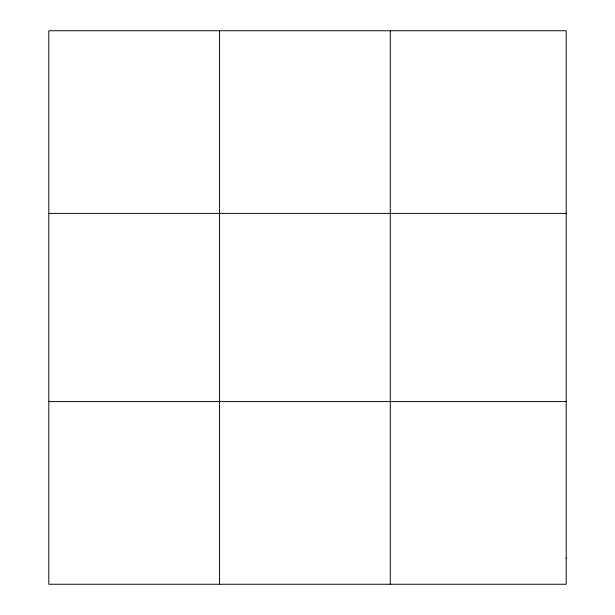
<?xml version="1.0" encoding="UTF-8"?>
<svg xmlns="http://www.w3.org/2000/svg" width="615" height="615" viewBox="0 0 615 615"><rect width="100%" height="100%" fill="white"/><g stroke="black" fill="none" stroke-linecap="round" stroke-linejoin="round"><path stroke-width="0.92" d="M219.54 584.25L219.54 30.75M390.287 584.25L390.287 30.75M48.8 213.405L566.2 213.405M48.8 401.595L566.2 401.595M566.2 558.159L566.2 584.25L48.8 584.25L48.8 30.75L566.2 30.75L566.2 558.159"/></g></svg>
